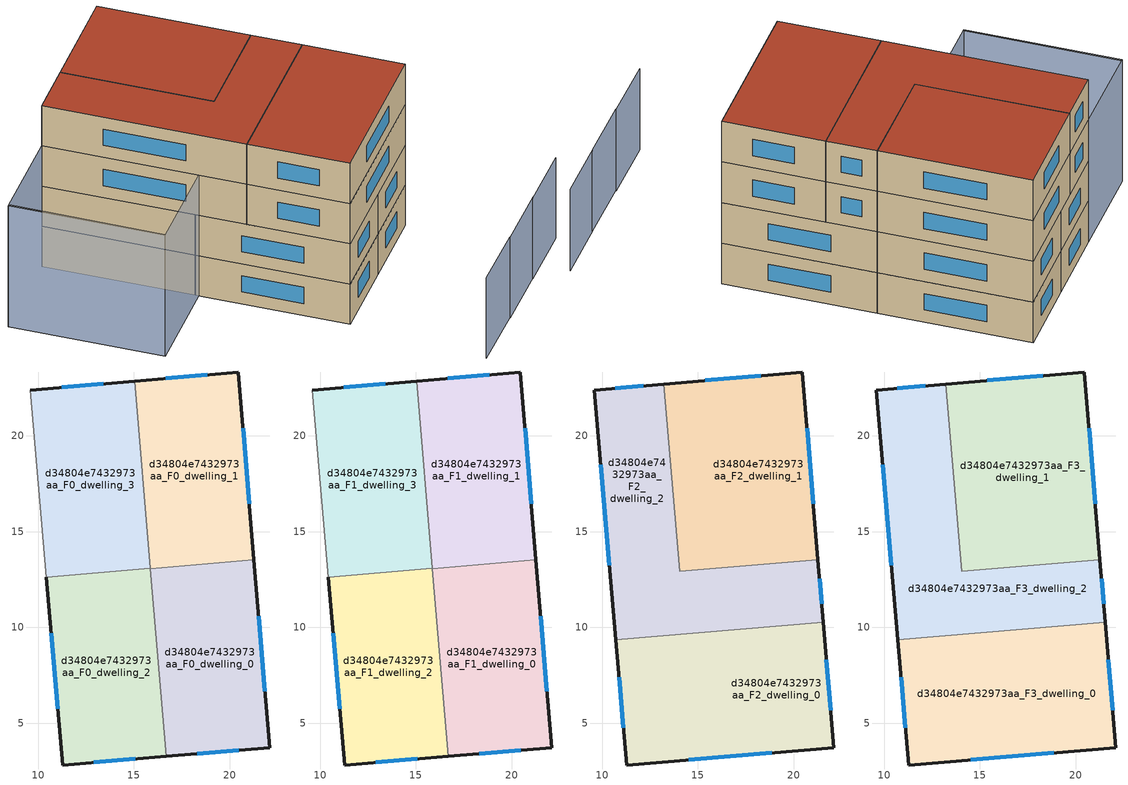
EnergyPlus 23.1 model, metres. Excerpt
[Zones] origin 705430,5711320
d34804e7432973aa_F0_dwelling_0
 floor ground (EU_floor_Construction): 21.26,13.52 22.08,3.72 16.67,3.27 15.85,13.07 z0
 wall outside (EU_wall_Construction): 16.67,3.27 22.08,3.72 21.26,13.52 z0:3
 wall to d34804e7432973aa_F0_dwelling_1 (EU_wall_Construction): 21.26,13.52 15.85,13.07 z0:3
 wall to d34804e7432973aa_F0_dwelling_2 (EU_wall_Construction): 15.85,13.07 16.67,3.27 z0:3
 window (EU_Window_Construction): 21.84,6.65 21.51,10.59 / 18.29,3.4 20.46,3.58 z0.9:2.1
d34804e7432973aa_F0_dwelling_1
 floor ground (EU_floor_Construction): 20.45,23.33 21.26,13.52 15.85,13.07 15.03,22.86 z0
 wall outside (EU_wall_Construction): 21.26,13.52 20.45,23.33 15.03,22.86 z0:3
 wall to d34804e7432973aa_F0_dwelling_3 (EU_wall_Construction): 15.03,22.86 15.85,13.07 z0:3
 window (EU_Window_Construction): 18.82,23.19 16.65,23 / 21.02,16.46 20.69,20.39 z0.9:2.1
d34804e7432973aa_F0_dwelling_2
 floor ground (EU_floor_Construction): 15.85,13.07 16.67,3.27 11.27,2.81 10.43,12.62 z0
 wall outside (EU_wall_Construction): 10.43,12.62 11.27,2.81 16.67,3.27 z0:3
 wall to d34804e7432973aa_F0_dwelling_3 (EU_wall_Construction): 15.85,13.07 10.43,12.62 z0:3
 window (EU_Window_Construction): 12.89,2.95 15.05,3.13 / 10.68,9.68 11.02,5.75 z0.9:2.1
d34804e7432973aa_F0_dwelling_3
 floor ground (EU_floor_Construction): 15.03,22.86 15.85,13.07 10.43,12.62 9.59,22.38 z0
 wall outside (EU_wall_Construction): 15.03,22.86 9.59,22.38 z0:3
 wall adiabatic (EU_wall_Construction): 9.59,22.38 10.43,12.62 z0:3
 window (EU_Window_Construction): 13.4,22.71 11.22,22.52 z0.9:2.1
d34804e7432973aa_F1_dwelling_0
 floor to d34804e7432973aa_F0_dwelling_0 (EU_floor_Construction): 21.26,13.52 22.08,3.72 16.67,3.27 15.85,13.07 z3
 wall outside (EU_wall_Construction): 16.67,3.27 22.08,3.72 21.26,13.52 z3:6
 wall to d34804e7432973aa_F1_dwelling_1 (EU_wall_Construction): 21.26,13.52 15.85,13.07 z3:6
 wall to d34804e7432973aa_F1_dwelling_2 (EU_wall_Construction): 15.85,13.07 16.67,3.27 z3:6
 window (EU_Window_Construction): 21.84,6.65 21.51,10.59 / 18.29,3.4 20.46,3.58 z3.9:5.1
d34804e7432973aa_F1_dwelling_1
 floor to d34804e7432973aa_F0_dwelling_1 (EU_floor_Construction): 20.45,23.33 21.26,13.52 15.85,13.07 15.03,22.86 z3
 wall outside (EU_wall_Construction): 21.26,13.52 20.45,23.33 15.03,22.86 z3:6
 wall to d34804e7432973aa_F1_dwelling_3 (EU_wall_Construction): 15.03,22.86 15.85,13.07 z3:6
 window (EU_Window_Construction): 18.82,23.19 16.65,23 / 21.02,16.46 20.69,20.39 z3.9:5.1
d34804e7432973aa_F1_dwelling_2
 floor to d34804e7432973aa_F0_dwelling_2 (EU_floor_Construction): 15.85,13.07 16.67,3.27 11.27,2.81 10.43,12.62 z3
 wall outside (EU_wall_Construction): 10.43,12.62 11.27,2.81 16.67,3.27 z3:6
 wall to d34804e7432973aa_F1_dwelling_3 (EU_wall_Construction): 15.85,13.07 10.43,12.62 z3:6
 window (EU_Window_Construction): 12.89,2.95 15.05,3.13 / 10.68,9.68 11.02,5.75 z3.9:5.1
d34804e7432973aa_F1_dwelling_3
 floor to d34804e7432973aa_F0_dwelling_3 (EU_floor_Construction): 15.03,22.86 15.85,13.07 10.43,12.62 9.59,22.38 z3
 wall outside (EU_wall_Construction): 15.03,22.86 9.59,22.38 z3:6
 wall adiabatic (EU_wall_Construction): 9.59,22.38 10.43,12.62 z3:6
 window (EU_Window_Construction): 13.4,22.71 11.22,22.52 z3.9:5.1
d34804e7432973aa_F2_dwelling_0
 floor to d34804e7432973aa_F1_dwelling_0 (EU_floor_Construction): 21.54,10.26 22.08,3.72 16.67,3.27 16.12,9.81 z6
 floor to d34804e7432973aa_F1_dwelling_2 (EU_floor_Construction): 16.12,9.81 16.67,3.27 11.27,2.81 10.71,9.35 z6
 wall outside (EU_wall_Construction): 10.71,9.35 11.27,2.81 22.08,3.72 21.54,10.26 z6:9
 wall to d34804e7432973aa_F2_dwelling_2 (EU_wall_Construction): 21.54,10.26 10.71,9.35 z6:9
 window (EU_Window_Construction): 10.88,7.39 11.1,4.77 / 21.92,5.68 21.7,8.3 / 14.51,3.08 18.84,3.45 z6.9:8.1
d34804e7432973aa_F2_dwelling_1
 floor to d34804e7432973aa_F1_dwelling_1 (EU_floor_Construction): 20.45,23.33 21.26,13.52 15.85,13.07 15.03,22.86 z6
 floor to d34804e7432973aa_F1_dwelling_3 (EU_floor_Construction): 15.03,22.86 15.85,13.07 14.04,12.92 13.22,22.7 z6
 wall outside (EU_wall_Construction): 21.26,13.52 20.45,23.33 13.22,22.7 z6:9
 wall to d34804e7432973aa_F2_dwelling_2 (EU_wall_Construction): 13.22,22.7 14.04,12.92 21.26,13.52 z6:9
 window (EU_Window_Construction): 21.02,16.46 20.69,20.39 / 18.28,23.14 15.39,22.89 z6.9:8.1
d34804e7432973aa_F2_dwelling_2
 floor to d34804e7432973aa_F1_dwelling_2 (EU_floor_Construction): 15.85,13.07 16.12,9.81 10.71,9.35 10.43,12.62 14.04,12.92 z6
 floor to d34804e7432973aa_F1_dwelling_3 (EU_floor_Construction): 13.22,22.7 14.04,12.92 10.43,12.62 9.59,22.38 z6
 floor to d34804e7432973aa_F1_dwelling_0 (EU_floor_Construction): 21.26,13.52 21.54,10.26 16.12,9.81 15.85,13.07 z6
 wall outside (EU_wall_Construction): 21.54,10.26 21.26,13.52 / 13.22,22.7 9.59,22.38 10.71,9.35 z6:9
 window (EU_Window_Construction): 21.45,11.24 21.35,12.54 / 9.92,18.48 10.37,13.25 / 12.14,22.6 10.68,22.47 z6.9:8.1
d34804e7432973aa_F3_dwelling_0
 floor to d34804e7432973aa_F2_dwelling_0 (EU_floor_Construction): 21.54,10.26 22.08,3.72 11.27,2.81 10.71,9.35 z9
 wall outside (EU_wall_Construction): 10.71,9.35 11.27,2.81 22.08,3.72 21.54,10.26 z9:12
 wall to d34804e7432973aa_F3_dwelling_2 (EU_wall_Construction): 21.54,10.26 10.71,9.35 z9:12
 window (EU_Window_Construction): 10.88,7.39 11.1,4.77 / 21.92,5.68 21.7,8.3 / 14.51,3.08 18.84,3.45 z9.9:11.1
 roof outside (EU_roof_Construction): 22.08,3.72 21.54,10.26 10.71,9.35 11.27,2.81 z12
d34804e7432973aa_F3_dwelling_1
 floor to d34804e7432973aa_F2_dwelling_1 (EU_floor_Construction): 20.45,23.33 21.26,13.52 14.04,12.92 13.22,22.7 z9
 wall outside (EU_wall_Construction): 21.26,13.52 20.45,23.33 13.22,22.7 z9:12
 wall to d34804e7432973aa_F3_dwelling_2 (EU_wall_Construction): 13.22,22.7 14.04,12.92 21.26,13.52 z9:12
 window (EU_Window_Construction): 21.02,16.46 20.69,20.39 / 18.28,23.14 15.39,22.89 z9.9:11.1
 roof outside (EU_roof_Construction): 21.26,13.52 20.45,23.33 13.22,22.7 14.04,12.92 z12
d34804e7432973aa_F3_dwelling_2
 floor to d34804e7432973aa_F2_dwelling_2 (EU_floor_Construction): 13.22,22.7 14.04,12.92 21.26,13.52 21.54,10.26 10.71,9.35 9.59,22.38 z9
 wall outside (EU_wall_Construction): 21.54,10.26 21.26,13.52 / 13.22,22.7 9.59,22.38 10.71,9.35 z9:12
 window (EU_Window_Construction): 21.45,11.24 21.35,12.54 / 9.92,18.48 10.37,13.25 / 12.14,22.6 10.68,22.47 z9.9:11.1
 roof outside (EU_roof_Construction): 21.54,10.26 21.26,13.52 14.04,12.92 13.22,22.7 9.59,22.38 10.71,9.35 z12
shading: 15.65,-5.87 20.11,-5.54 / 19.96,-5.56 24.37,-5.21 / 11.24,-6.17 15.66,-5.85 z0:6; 3.15,21.83 3.96,11.93 / 3.04,21.82 9.6,22.38 / 9.6,22.38 10.45,12.41 / 10.45,12.41 3.89,11.85 / 3.89,11.85 3.04,21.82 z0:9
[Building]
EU S2 Campaign: North Axis=0; Terrain=City; Solar Distribution=FullExterior
[Site:Location]
London: Latitude=51.5; Longitude=-0.5; Time Zone=0; Elevation=25
[SizingPeriod:WeatherFileDays]
AnnualSizingPeriod: Begin Month=1; Begin Day of Month=1; End Month=12; End Day of Month=31; Day of Week for Start Day=Monday; Use Weather File Daylight Saving Period=No; Use Weather File Rain and Snow Indicators=No
[MATERIAL]
EU_InternalMass_Material: Roughness=MediumRough; Thickness=0.1; Conductivity=1; Density=1800; Specific Heat=900; Thermal Absorptance=0.9; Solar Absorptance=0.7; Visible Absorptance=0.7
[MATERIAL:NOMASS] Roughness=MediumRough; Thermal Absorptance=0.9; Solar Absorptance=0.7; Visible Absorptance=0.7
Name | Thermal Resistance
EU_wall_NoMass | 1.04674
EU_roof_NoMass | 4.32442
EU_floor_NoMass | 2.04616
[WINDOWMATERIAL:SIMPLEGLAZINGSYSTEM]
EU_Window_SimpleGlazing: UFactor=4.25843; Solar Heat Gain Coefficient=0.85; Visible Transmittance=0.85
[CONSTRUCTION]
EU_wall_Construction: EU_wall_NoMass
EU_roof_Construction: EU_roof_NoMass
EU_floor_Construction: EU_floor_NoMass
EU_Window_Construction: EU_Window_SimpleGlazing
EU_InternalMass_Construction: EU_InternalMass_Material
[ZONE] Type=1; Multiplier=1; Ceiling Height=autocalculate; Floor Area=autocalculate; Part of Total Floor Area=Yes
Name | Volume
d34804e7432973aa_F0_dwelling_0; d34804e7432973aa_F1_dwelling_0 | 160.299
d34804e7432973aa_F2_dwelling_0; d34804e7432973aa_F3_dwelling_0 | 213.749
d34804e7432973aa_F0_dwelling_1; d34804e7432973aa_F1_dwelling_1 | 160.314
d34804e7432973aa_F2_dwelling_1; d34804e7432973aa_F3_dwelling_1 | 213.751
d34804e7432973aa_F0_dwelling_2; d34804e7432973aa_F1_dwelling_2 | 160.324
d34804e7432973aa_F2_dwelling_2; d34804e7432973aa_F3_dwelling_2 | 213.735
d34804e7432973aa_F0_dwelling_3; d34804e7432973aa_F1_dwelling_3 | 160.31
[INTERNALMASS] Construction=EU_InternalMass_Construction
Name | Zone or ZoneList | Surface Area
d34804e7432973aa_F0_dwelling_0_EU_InternalMass | d34804e7432973aa_F0_dwelling_0 | 53.4331
d34804e7432973aa_F0_dwelling_1_EU_InternalMass | d34804e7432973aa_F0_dwelling_1 | 53.4383
d34804e7432973aa_F0_dwelling_2_EU_InternalMass | d34804e7432973aa_F0_dwelling_2 | 53.441
d34804e7432973aa_F0_dwelling_3_EU_InternalMass | d34804e7432973aa_F0_dwelling_3 | 53.4366
d34804e7432973aa_F1_dwelling_0_EU_InternalMass | d34804e7432973aa_F1_dwelling_0 | 53.4331
d34804e7432973aa_F1_dwelling_1_EU_InternalMass | d34804e7432973aa_F1_dwelling_1 | 53.4383
d34804e7432973aa_F1_dwelling_2_EU_InternalMass | d34804e7432973aa_F1_dwelling_2 | 53.441
d34804e7432973aa_F1_dwelling_3_EU_InternalMass | d34804e7432973aa_F1_dwelling_3 | 53.4366
d34804e7432973aa_F2_dwelling_0_EU_InternalMass | d34804e7432973aa_F2_dwelling_0 | 71.2496
d34804e7432973aa_F2_dwelling_1_EU_InternalMass | d34804e7432973aa_F2_dwelling_1 | 71.2524
d34804e7432973aa_F2_dwelling_2_EU_InternalMass | d34804e7432973aa_F2_dwelling_2 | 71.2451
d34804e7432973aa_F3_dwelling_0_EU_InternalMass | d34804e7432973aa_F3_dwelling_0 | 71.2496
d34804e7432973aa_F3_dwelling_1_EU_InternalMass | d34804e7432973aa_F3_dwelling_1 | 71.2524
d34804e7432973aa_F3_dwelling_2_EU_InternalMass | d34804e7432973aa_F3_dwelling_2 | 71.2451
[OTHEREQUIPMENT] Fuel Type=Electricity; Design Level Calculation Method=Watts/Area; Power per Zone Floor Area=1; Fraction Latent=0; Fraction Radiant=0; Fraction Lost=0; Carbon Dioxide Generation Rate=0; EndUse Subcategory=EU_Step8_InternalGains
Name | Zone or ZoneList or Space or SpaceList | Schedule
EU_Step8_InternalGain_d34804e7432973aa_F0_dwelling_0_f000 | d34804e7432973aa_F0_dwelling_0 | EU_Step8_GainSchedule_d34804e7432973aa_F0_dwelling_0_f000
EU_Step8_InternalGain_d34804e7432973aa_F0_dwelling_1_f000 | d34804e7432973aa_F0_dwelling_1 | EU_Step8_GainSchedule_d34804e7432973aa_F0_dwelling_1_f000
EU_Step8_InternalGain_d34804e7432973aa_F0_dwelling_2_f000 | d34804e7432973aa_F0_dwelling_2 | EU_Step8_GainSchedule_d34804e7432973aa_F0_dwelling_2_f000
EU_Step8_InternalGain_d34804e7432973aa_F0_dwelling_3_f000 | d34804e7432973aa_F0_dwelling_3 | EU_Step8_GainSchedule_d34804e7432973aa_F0_dwelling_3_f000
EU_Step8_InternalGain_d34804e7432973aa_F1_dwelling_0_f000 | d34804e7432973aa_F1_dwelling_0 | EU_Step8_GainSchedule_d34804e7432973aa_F1_dwelling_0_f000
EU_Step8_InternalGain_d34804e7432973aa_F1_dwelling_1_f000 | d34804e7432973aa_F1_dwelling_1 | EU_Step8_GainSchedule_d34804e7432973aa_F1_dwelling_1_f000
EU_Step8_InternalGain_d34804e7432973aa_F1_dwelling_2_f000 | d34804e7432973aa_F1_dwelling_2 | EU_Step8_GainSchedule_d34804e7432973aa_F1_dwelling_2_f000
EU_Step8_InternalGain_d34804e7432973aa_F1_dwelling_3_f000 | d34804e7432973aa_F1_dwelling_3 | EU_Step8_GainSchedule_d34804e7432973aa_F1_dwelling_3_f000
EU_Step8_InternalGain_d34804e7432973aa_F2_dwelling_0_f000 | d34804e7432973aa_F2_dwelling_0 | EU_Step8_GainSchedule_d34804e7432973aa_F2_dwelling_0_f000
EU_Step8_InternalGain_d34804e7432973aa_F2_dwelling_1_f000 | d34804e7432973aa_F2_dwelling_1 | EU_Step8_GainSchedule_d34804e7432973aa_F2_dwelling_1_f000
EU_Step8_InternalGain_d34804e7432973aa_F2_dwelling_2_f000 | d34804e7432973aa_F2_dwelling_2 | EU_Step8_GainSchedule_d34804e7432973aa_F2_dwelling_2_f000
EU_Step8_InternalGain_d34804e7432973aa_F3_dwelling_0_f000 | d34804e7432973aa_F3_dwelling_0 | EU_Step8_GainSchedule_d34804e7432973aa_F3_dwelling_0_f000
EU_Step8_InternalGain_d34804e7432973aa_F3_dwelling_1_f000 | d34804e7432973aa_F3_dwelling_1 | EU_Step8_GainSchedule_d34804e7432973aa_F3_dwelling_1_f000
EU_Step8_InternalGain_d34804e7432973aa_F3_dwelling_2_f000 | d34804e7432973aa_F3_dwelling_2 | EU_Step8_GainSchedule_d34804e7432973aa_F3_dwelling_2_f000
[ZONEVENTILATION:DESIGNFLOWRATE] Schedule=EU_AlwaysOn; Design Flow Rate Calculation Method=AirChanges/Hour; Air Changes per Hour=0.488719; Ventilation Type=Natural; Fan Pressure Rise=0; Fan Total Efficiency=1; Constant Term Coefficient=1; Temperature Term Coefficient=0; Velocity Term Coefficient=0; Velocity Squared Term Coefficient=0; Minimum Indoor Temperature=-100; Maximum Indoor Temperature=100; Delta Temperature=-100; Minimum Outdoor Temperature=-100; Maximum Outdoor Temperature=100; Maximum Wind Speed=40
Name | Zone or ZoneList or Space or SpaceList
EU_ConstantAir_d34804e7432973aa_F0_dwelling_0 | d34804e7432973aa_F0_dwelling_0
EU_ConstantAir_d34804e7432973aa_F0_dwelling_1 | d34804e7432973aa_F0_dwelling_1
EU_ConstantAir_d34804e7432973aa_F0_dwelling_2 | d34804e7432973aa_F0_dwelling_2
EU_ConstantAir_d34804e7432973aa_F0_dwelling_3 | d34804e7432973aa_F0_dwelling_3
EU_ConstantAir_d34804e7432973aa_F1_dwelling_0 | d34804e7432973aa_F1_dwelling_0
EU_ConstantAir_d34804e7432973aa_F1_dwelling_1 | d34804e7432973aa_F1_dwelling_1
EU_ConstantAir_d34804e7432973aa_F1_dwelling_2 | d34804e7432973aa_F1_dwelling_2
EU_ConstantAir_d34804e7432973aa_F1_dwelling_3 | d34804e7432973aa_F1_dwelling_3
EU_ConstantAir_d34804e7432973aa_F2_dwelling_0 | d34804e7432973aa_F2_dwelling_0
EU_ConstantAir_d34804e7432973aa_F2_dwelling_1 | d34804e7432973aa_F2_dwelling_1
EU_ConstantAir_d34804e7432973aa_F2_dwelling_2 | d34804e7432973aa_F2_dwelling_2
EU_ConstantAir_d34804e7432973aa_F3_dwelling_0 | d34804e7432973aa_F3_dwelling_0
EU_ConstantAir_d34804e7432973aa_F3_dwelling_1 | d34804e7432973aa_F3_dwelling_1
EU_ConstantAir_d34804e7432973aa_F3_dwelling_2 | d34804e7432973aa_F3_dwelling_2
[HVACTEMPLATE:THERMOSTAT] Constant Heating Setpoint=20; Constant Cooling Setpoint=50
EU_HeatOnly_d34804e7432973aa_F0_dwelling_0; EU_HeatOnly_d34804e7432973aa_F0_dwelling_1; EU_HeatOnly_d34804e7432973aa_F0_dwelling_2; EU_HeatOnly_d34804e7432973aa_F0_dwelling_3; EU_HeatOnly_d34804e7432973aa_F1_dwelling_0; EU_HeatOnly_d34804e7432973aa_F1_dwelling_1; EU_HeatOnly_d34804e7432973aa_F1_dwelling_2; EU_HeatOnly_d34804e7432973aa_F1_dwelling_3; EU_HeatOnly_d34804e7432973aa_F2_dwelling_0; EU_HeatOnly_d34804e7432973aa_F2_dwelling_1; EU_HeatOnly_d34804e7432973aa_F2_dwelling_2; EU_HeatOnly_d34804e7432973aa_F3_dwelling_0; EU_HeatOnly_d34804e7432973aa_F3_dwelling_1; EU_HeatOnly_d34804e7432973aa_F3_dwelling_2
[HVACTEMPLATE:ZONE:IDEALLOADSAIRSYSTEM] System Availability Schedule=EU_AlwaysOn; Maximum Heating Supply Air Temperature=50; Minimum Cooling Supply Air Temperature=13; Maximum Heating Supply Air Humidity Ratio=0.0156; Minimum Cooling Supply Air Humidity Ratio=0.0077; Heating Limit=NoLimit; Cooling Limit=NoLimit; Heating Availability Schedule=EU_AlwaysOn; Cooling Availability Schedule=EU_CoolingOff; Dehumidification Control Type=ConstantSensibleHeatRatio; Cooling Sensible Heat Ratio=0.7; Dehumidification Setpoint=60; Humidification Control Type=None; Humidification Setpoint=30; Outdoor Air Method=None; Outdoor Air Flow Rate per Person=0.00944; Outdoor Air Flow Rate per Zone Floor Area=0; Outdoor Air Flow Rate per Zone=0; Demand Controlled Ventilation Type=None; Outdoor Air Economizer Type=NoEconomizer; Heat Recovery Type=None; Sensible Heat Recovery Effectiveness=0.7; Latent Heat Recovery Effectiveness=0.65
Name | Template Thermostat
d34804e7432973aa_F0_dwelling_0 | EU_HeatOnly_d34804e7432973aa_F0_dwelling_0
d34804e7432973aa_F0_dwelling_1 | EU_HeatOnly_d34804e7432973aa_F0_dwelling_1
d34804e7432973aa_F0_dwelling_2 | EU_HeatOnly_d34804e7432973aa_F0_dwelling_2
d34804e7432973aa_F0_dwelling_3 | EU_HeatOnly_d34804e7432973aa_F0_dwelling_3
d34804e7432973aa_F1_dwelling_0 | EU_HeatOnly_d34804e7432973aa_F1_dwelling_0
d34804e7432973aa_F1_dwelling_1 | EU_HeatOnly_d34804e7432973aa_F1_dwelling_1
d34804e7432973aa_F1_dwelling_2 | EU_HeatOnly_d34804e7432973aa_F1_dwelling_2
d34804e7432973aa_F1_dwelling_3 | EU_HeatOnly_d34804e7432973aa_F1_dwelling_3
d34804e7432973aa_F2_dwelling_0 | EU_HeatOnly_d34804e7432973aa_F2_dwelling_0
d34804e7432973aa_F2_dwelling_1 | EU_HeatOnly_d34804e7432973aa_F2_dwelling_1
d34804e7432973aa_F2_dwelling_2 | EU_HeatOnly_d34804e7432973aa_F2_dwelling_2
d34804e7432973aa_F3_dwelling_0 | EU_HeatOnly_d34804e7432973aa_F3_dwelling_0
d34804e7432973aa_F3_dwelling_1 | EU_HeatOnly_d34804e7432973aa_F3_dwelling_1
d34804e7432973aa_F3_dwelling_2 | EU_HeatOnly_d34804e7432973aa_F3_dwelling_2
[SIZING:ZONE] Zone Cooling Design Supply Air Temperature Input Method=SupplyAirTemperature; Zone Cooling Design Supply Air Temperature=13; Zone Heating Design Supply Air Temperature Input Method=SupplyAirTemperature; Zone Heating Design Supply Air Temperature=50; Zone Cooling Design Supply Air Humidity Ratio=0.008; Zone Heating Design Supply Air Humidity Ratio=0.008; Cooling Design Air Flow Method=DesignDay; Cooling Design Air Flow Rate=0; Cooling Minimum Air Flow per Zone Floor Area=0.000762; Cooling Minimum Air Flow=0; Cooling Minimum Air Flow Fraction=0.2; Heating Design Air Flow Method=DesignDay; Heating Design Air Flow Rate=0; Heating Maximum Air Flow per Zone Floor Area=0.002032; Heating Maximum Air Flow=0.141576; Heating Maximum Air Flow Fraction=0.3; Account for Dedicated Outdoor Air System=No; Dedicated Outdoor Air System Control Strategy=NeutralSupplyAir; Dedicated Outdoor Air Low Setpoint Temperature for Design=autosize; Dedicated Outdoor Air High Setpoint Temperature for Design=autosize; Zone Load Sizing Method=Sensible Load Only No Latent Load; Zone Latent Cooling Design Supply Air Humidity Ratio Input Method=HumidityRatioDifference; Zone Cooling Design Supply Air Humidity Ratio Difference=0.005; Zone Latent Heating Design Supply Air Humidity Ratio Input Method=HumidityRatioDifference; Zone Humidification Design Supply Air Humidity Ratio Difference=0.005
d34804e7432973aa_F0_dwelling_0; d34804e7432973aa_F0_dwelling_1; d34804e7432973aa_F0_dwelling_2; d34804e7432973aa_F0_dwelling_3; d34804e7432973aa_F1_dwelling_0; d34804e7432973aa_F1_dwelling_1; d34804e7432973aa_F1_dwelling_2; d34804e7432973aa_F1_dwelling_3; d34804e7432973aa_F2_dwelling_0; d34804e7432973aa_F2_dwelling_1; d34804e7432973aa_F2_dwelling_2; d34804e7432973aa_F3_dwelling_0; d34804e7432973aa_F3_dwelling_1; d34804e7432973aa_F3_dwelling_2
[SCHEDULE:CONSTANT]
Name | Hourly Value
EU_AlwaysOn | 1
EU_CoolingOff | 0
[SCHEDULE:FILE] Column Number=1; Rows to Skip at Top=0; Number of Hours of Data=8760; Column Separator=Comma; Interpolate to Timestep=No; Minutes per Item=60; Adjust Schedule for Daylight Savings=Yes
Name | File
EU_Step8_GainSchedule_d34804e7432973aa_F0_dwelling_0_f000 | ../../schedules/d34804e7432973aa/d34804e7432973aa_F0_dwelling_0_f000_gain.csv
EU_Step8_GainSchedule_d34804e7432973aa_F0_dwelling_1_f000 | ../../schedules/d34804e7432973aa/d34804e7432973aa_F0_dwelling_1_f000_gain.csv
EU_Step8_GainSchedule_d34804e7432973aa_F0_dwelling_2_f000 | ../../schedules/d34804e7432973aa/d34804e7432973aa_F0_dwelling_2_f000_gain.csv
EU_Step8_GainSchedule_d34804e7432973aa_F0_dwelling_3_f000 | ../../schedules/d34804e7432973aa/d34804e7432973aa_F0_dwelling_3_f000_gain.csv
EU_Step8_GainSchedule_d34804e7432973aa_F1_dwelling_0_f000 | ../../schedules/d34804e7432973aa/d34804e7432973aa_F1_dwelling_0_f000_gain.csv
EU_Step8_GainSchedule_d34804e7432973aa_F1_dwelling_1_f000 | ../../schedules/d34804e7432973aa/d34804e7432973aa_F1_dwelling_1_f000_gain.csv
EU_Step8_GainSchedule_d34804e7432973aa_F1_dwelling_2_f000 | ../../schedules/d34804e7432973aa/d34804e7432973aa_F1_dwelling_2_f000_gain.csv
EU_Step8_GainSchedule_d34804e7432973aa_F1_dwelling_3_f000 | ../../schedules/d34804e7432973aa/d34804e7432973aa_F1_dwelling_3_f000_gain.csv
EU_Step8_GainSchedule_d34804e7432973aa_F2_dwelling_0_f000 | ../../schedules/d34804e7432973aa/d34804e7432973aa_F2_dwelling_0_f000_gain.csv
EU_Step8_GainSchedule_d34804e7432973aa_F2_dwelling_1_f000 | ../../schedules/d34804e7432973aa/d34804e7432973aa_F2_dwelling_1_f000_gain.csv
EU_Step8_GainSchedule_d34804e7432973aa_F2_dwelling_2_f000 | ../../schedules/d34804e7432973aa/d34804e7432973aa_F2_dwelling_2_f000_gain.csv
EU_Step8_GainSchedule_d34804e7432973aa_F3_dwelling_0_f000 | ../../schedules/d34804e7432973aa/d34804e7432973aa_F3_dwelling_0_f000_gain.csv
EU_Step8_GainSchedule_d34804e7432973aa_F3_dwelling_1_f000 | ../../schedules/d34804e7432973aa/d34804e7432973aa_F3_dwelling_1_f000_gain.csv
EU_Step8_GainSchedule_d34804e7432973aa_F3_dwelling_2_f000 | ../../schedules/d34804e7432973aa/d34804e7432973aa_F3_dwelling_2_f000_gain.csv
